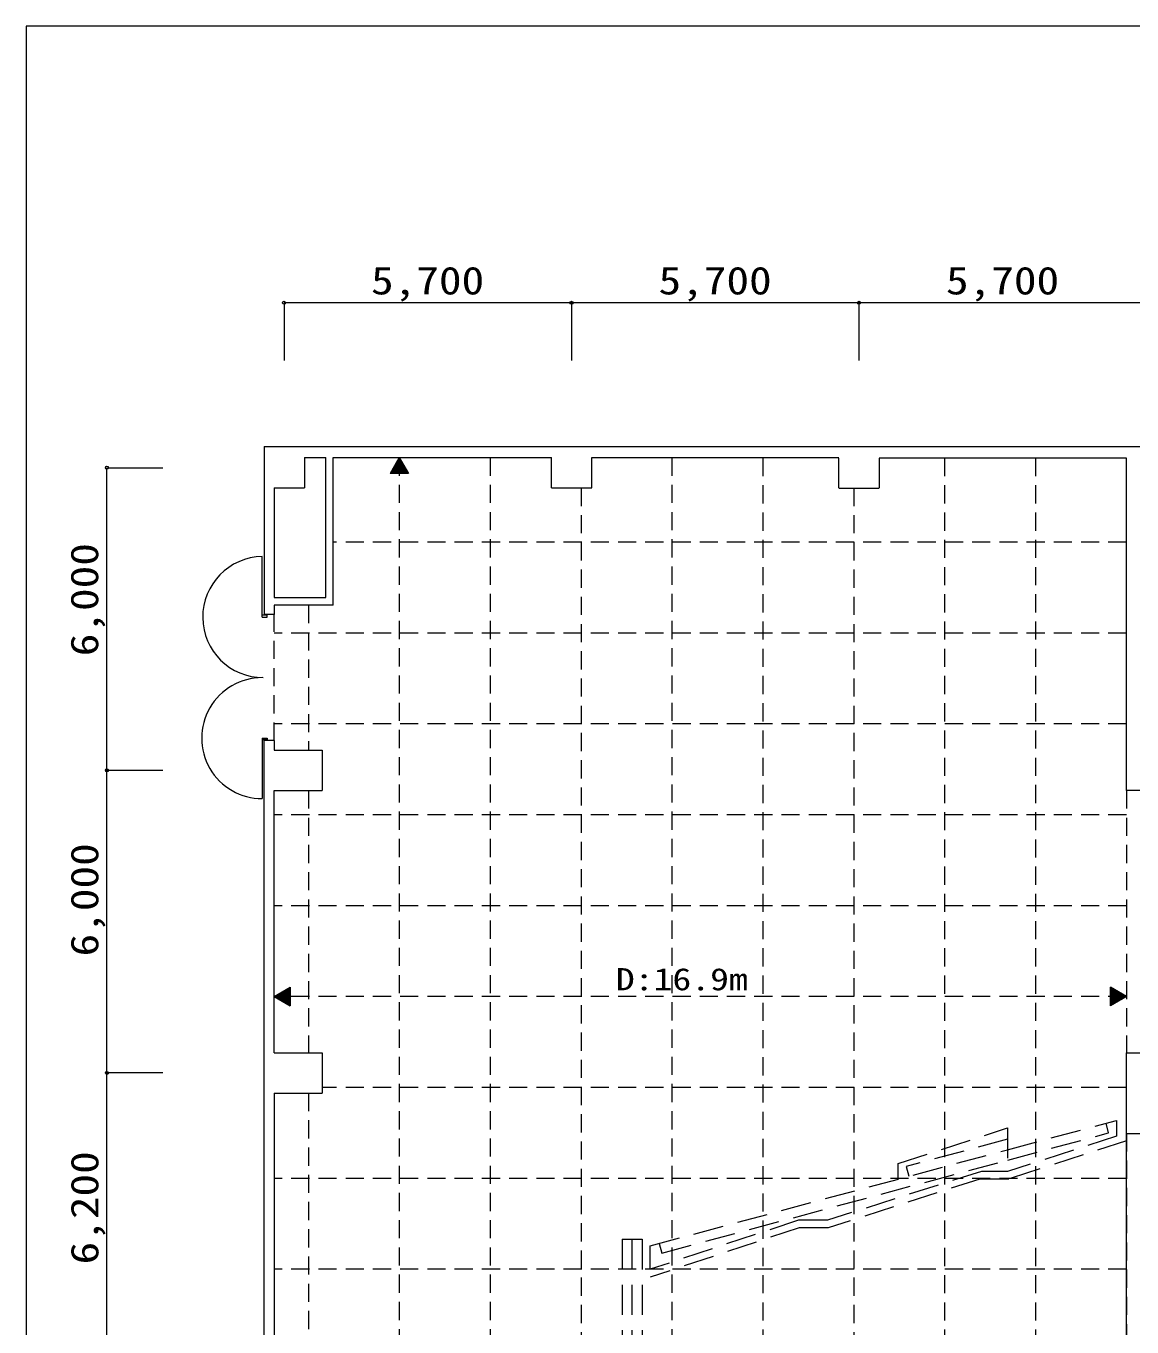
# Model space of a CAD drawing. Units: millimetres on the paper, enlarged 1000 times, with parts at other scales. Extents: x -168458 to 111542, y -102054 to 93946.
# Drawn here: x -168458 to -95362, y 7961 to 93946 of the extents above; entities that cross this region are included whole.
import ezdxf
from ezdxf.enums import TextEntityAlignment as Align

# ---------------------------------------------------------------- set-up
doc = ezdxf.new("R2010")
doc.units = ezdxf.units.MM
doc.header["$LTSCALE"] = 1000
for name, pattern in [('CHAIN2', [12, 9, -1, 1, -1]), ('DASHED1', [1.8, 1.2, -0.6]), ('DASHED2', [3, 2, -1])]:
    doc.linetypes.add(name, pattern=pattern)
for name, color, linetype, lineweight in [('1-0_130', 7, 'Continuous', 9), ('1-1_155', 4, 'Continuous', 9), ('F-0', 7, 'Continuous', 9)]:
    doc.layers.add(name, color=color, linetype=linetype, lineweight=lineweight)
doc.styles.add('ＭＳ ゴシック', font='')
doc.styles.get('ＭＳ ゴシック').set_extended_font_data('MS Gothic')

msp = doc.modelspace()

# ---------------------------------------------------------------- linework, layer by layer
at = {"layer": '1-0_130'}
for p, q in [((-152729, 66156), (-152729, 55047)), ((-152729, 66156), (-114729, 66156)), ((-150062, 65422), (-150062, 63422)), ((-150062, 65422), (-148649, 65422)), ((-150060, 65423), (-148649, 65423)), ((-148649, 56172), (-148649, 65423)), ((-148149, 55672), (-148149, 65423)), ((-148149, 65422), (-133729, 65422)), ((-143786, 65422), (-144398, 64362)), ((-143816, 65371), (-143756, 65371)), ((-143794, 65408), (-143778, 65408)), ((-143786, 65422), (-143174, 64362)), ((-133729, 63422), (-133729, 65422)), ((-131062, 65422), (-114729, 65422)), ((-114729, 66156), (-90712, 66156)), ((-114729, 63422), (-114729, 65389)), ((-95729, 65389), (-112062, 65389)), ((-112062, 65389), (-112062, 63422)), ((-95729, 43422), (-95729, 65389)), ((-144314, 64508), (-143258, 64508)), ((-144292, 64546), (-143280, 64546)), ((-144270, 64583), (-143301, 64583)), ((-144249, 64621), (-143323, 64621)), ((-144227, 64658), (-143345, 64658)), ((-144206, 64696), (-143366, 64696)), ((-144184, 64733), (-143388, 64733)), ((-144162, 64771), (-143410, 64771)), ((-144141, 64808), (-143431, 64808)), ((-144119, 64846), (-143453, 64846)), ((-144097, 64883), (-143475, 64883)), ((-144076, 64921), (-143496, 64921)), ((-144054, 64958), (-143518, 64958)), ((-144032, 64996), (-143540, 64996)), ((-144011, 65033), (-143561, 65033)), ((-143989, 65071), (-143583, 65071)), ((-143967, 65108), (-143605, 65108)), ((-143946, 65146), (-143626, 65146)), ((-143924, 65183), (-143648, 65183)), ((-143902, 65221), (-143669, 65221)), ((-143881, 65258), (-143691, 65258)), ((-143859, 65296), (-143713, 65296)), ((-143837, 65333), (-143734, 65333)), ((-143174, 64362), (-144398, 64362)), ((-144379, 64396), (-143193, 64396)), ((-144357, 64433), (-143215, 64433)), ((-144335, 64471), (-143236, 64471)), ((-152062, 63422), (-150062, 63422)), ((-152062, 63422), (-152062, 56172)), ((-112062, 63389), (-114729, 63389)), ((-152845, 54881), (-152845, 58880)), ((-152062, 56172), (-148649, 56172)), ((-152062, 55047), (-152729, 55047)), ((-152062, 55672), (-152062, 55047)), ((-148149, 55672), (-152062, 55672)), ((-152512, 54997), (-152845, 54997)), ((-152845, 46881), (-152512, 46881)), ((-152512, 46764), (-152845, 46764)), ((-152062, 46714), (-152729, 46714)), ((-152729, -59203), (-152729, 46714)), ((-152512, 46881), (-152512, 46764)), ((-152062, 46714), (-152062, 46089)), ((-152062, 46089), (-148895, 46089)), ((-148895, 46089), (-148895, 43422)), ((-93929, 43422), (-95729, 43422)), ((-152053, 29798), (-150992, 30410)), ((-151513, 29487), (-151513, 30109)), ((-151476, 29465), (-151476, 30131)), ((-151438, 29443), (-151438, 30152)), ((-151401, 29422), (-151401, 30174)), ((-151363, 29400), (-151363, 30196)), ((-151326, 29378), (-151326, 30217)), ((-151288, 29357), (-151288, 30239)), ((-151251, 29335), (-151251, 30261)), ((-151213, 29313), (-151213, 30282)), ((-151176, 29292), (-151176, 30304)), ((-151138, 29270), (-151138, 30326)), ((-151101, 29248), (-151101, 30347)), ((-151063, 29227), (-151063, 30369)), ((-151026, 29205), (-151026, 30391)), ((-150992, 30410), (-150992, 29185)), ((-95729, 29798), (-96789, 30410)), ((-96789, 29185), (-96789, 30410)), ((-96756, 30391), (-96756, 29205)), ((-96718, 30369), (-96718, 29227)), ((-96681, 30347), (-96681, 29248)), ((-96643, 30326), (-96643, 29270)), ((-96606, 30304), (-96606, 29292)), ((-96568, 30282), (-96568, 29313)), ((-96531, 30261), (-96531, 29335)), ((-96493, 30239), (-96493, 29357)), ((-96456, 30217), (-96456, 29378)), ((-96418, 30196), (-96418, 29400)), ((-96381, 30174), (-96381, 29422)), ((-96343, 30152), (-96343, 29443)), ((-96306, 30131), (-96306, 29465)), ((-96268, 30109), (-96268, 29487)), ((-152053, 29798), (-150992, 29185)), ((-152038, 29790), (-152038, 29806)), ((-152001, 29768), (-152001, 29828)), ((-151963, 29746), (-151963, 29849)), ((-151926, 29725), (-151926, 29871)), ((-151888, 29703), (-151888, 29893)), ((-151851, 29681), (-151851, 29914)), ((-151813, 29660), (-151813, 29936)), ((-151776, 29638), (-151776, 29958)), ((-151738, 29616), (-151738, 29979)), ((-151701, 29595), (-151701, 30001)), ((-151663, 29573), (-151663, 30023)), ((-151626, 29551), (-151626, 30044)), ((-151588, 29530), (-151588, 30066)), ((-151551, 29508), (-151551, 30088)), ((-95729, 29798), (-96789, 29185)), ((-96231, 30088), (-96231, 29508)), ((-96193, 30066), (-96193, 29530)), ((-96156, 30044), (-96156, 29551)), ((-96118, 30023), (-96118, 29573)), ((-96081, 30001), (-96081, 29595)), ((-96043, 29979), (-96043, 29616)), ((-96006, 29958), (-96006, 29638)), ((-95968, 29936), (-95968, 29660)), ((-95931, 29914), (-95931, 29681)), ((-95893, 29893), (-95893, 29703)), ((-95856, 29871), (-95856, 29725)), ((-95818, 29849), (-95818, 29746)), ((-95781, 29828), (-95781, 29768)), ((-95743, 29806), (-95743, 29790)), ((-95729, -38578), (-95729, 26089)), ((-95729, 26089), (-93929, 26089)), ((-152062, 23422), (-152062, 5422)), ((-152062, 23422), (-148895, 23422)), ((-95729, 20756), (-94395, 20756))]:
    msp.add_line(p, q, dxfattribs=at)
at = {"layer": '1-0_130', "color": 4, "linetype": 'DASHED1'}
for p, q in [((-143786, 65422), (-143786, -77911)), ((-137779, 65422), (-137779, -77911)), ((-125765, 65422), (-125765, -77911)), ((-119757, 65389), (-119757, -77911)), ((-107743, 65389), (-107743, -77911)), ((-101736, 65389), (-101736, -77911)), ((-131772, 63422), (-131772, -75911)), ((-113750, 63422), (-113750, -75911)), ((-95729, 59834), (-148149, 59834)), ((-152062, 46714), (-152062, 55047)), ((-149793, 55672), (-149793, 46089)), ((-95729, 53826), (-152062, 53826)), ((-95729, 47819), (-152062, 47819)), ((-149793, 43422), (-149793, 26089)), ((-95729, 43422), (-95729, 26089)), ((-95729, 41812), (-152062, 41812)), ((-95729, 35805), (-152062, 35805)), ((-95729, 29798), (-152062, 29798)), ((-149793, 23422), (-149793, 5422)), ((-95729, 23791), (-148895, 23791)), ((-95729, 20756), (-95729, -33244)), ((-95729, 17784), (-152062, 17784)), ((-95729, 11776), (-152062, 11776))]:
    msp.add_line(p, q, dxfattribs=at)
at = {"layer": '1-0_130', "linetype": 'DASHED2'}
for p, q in [((-103592, 19677), (-96375, 21617)), ((-96375, 21617), (-96375, 20582)), ((-103589, 21114), (-103589, 18241)), ((-103570, 18992), (-96903, 20785)), ((-96903, 20785), (-97076, 21429)), ((-96375, 20582), (-103589, 18241)), ((-127210, 13328), (-103592, 19677)), ((-126435, 12846), (-103570, 18992)), ((-129060, 13755), (-127729, 13755)), ((-129060, 13755), (-129060, -6245)), ((-128393, -6245), (-128393, 13755)), ((-127729, 13755), (-127729, -6245)), ((-126608, 13489), (-126435, 12846))]:
    msp.add_line(p, q, dxfattribs=at)
at = {"layer": '1-0_130'}
for points in [[(-133729, 63422), (-131062, 63422), (-131062, 65422)], [(-152845, 54881), (-152512, 54881), (-152512, 54997)], [(-152845, 46881), (-152845, 46764), (-152845, 42881)], [(-152062, 26089), (-152062, 43422), (-148895, 43422)], [(-152062, 26089), (-148895, 26089), (-148895, 23422)]]:
    msp.add_lwpolyline(points, dxfattribs=at)
at = {"layer": '1-0_130', "linetype": 'DASHED2'}
for points in [[(-110809, 17736), (-110809, 18772), (-103589, 21114)], [(-95735, 20255), (-103511, 17741), (-105410, 17741), (-115431, 14517)], [(-103589, 20368), (-110281, 18569), (-110108, 17925)], [(-103589, 18241), (-105313, 18241), (-115482, 15017)], [(-115482, 15017), (-117408, 15017), (-127210, 11773), (-127210, 13328)], [(-115431, 14517), (-117359, 14517), (-127210, 11247)]]:
    msp.add_lwpolyline(points, dxfattribs=at)
at = {"layer": '1-0_130'}
for centre, start, end in [((-152779, 54881), 90.97102, 270), ((-152845, 46881), 90, 270.04157)]:
    msp.add_arc(centre, 4000, start, end, dxfattribs=at)
at = {"layer": '1-1_155', "linetype": 'CHAIN2'}
for p, q in [((-151406, 75656), (-151406, 71848)), ((-132406, 75656), (-132406, 71848)), ((-113406, 75656), (-113406, 71848)), ((-163106, 64756), (-159426, 64756)), ((-163106, 44756), (-159426, 44756)), ((-159426, 24756), (-163106, 24756))]:
    msp.add_line(p, q, dxfattribs=at)
at = {"layer": '1-1_155'}
for p, q in [((-132406, 75656), (-151406, 75656)), ((-113406, 75656), (-132406, 75656)), ((-94406, 75656), (-113406, 75656)), ((-163106, -77244), (-163106, 64756))]:
    msp.add_line(p, q, dxfattribs=at)
for centre in [(-151406, 75656), (-132406, 75656), (-113406, 75656), (-163106, 64756), (-163106, 44756), (-163106, 24756)]:
    msp.add_circle(centre, 100, dxfattribs=at)
at = {"layer": 'F-0'}
msp.add_lwpolyline([(111542, 93946), (-168458, 93946), (-168458, -102054)], dxfattribs=at)

# ---------------------------------------------------------------- texts
at = {"layer": '1-0_130', "style": 'ＭＳ ゴシック', "width": 1.25}
msp.add_text('D:16.9m', height=1466, dxfattribs=at).set_placement((-129477, 29775), align=Align.BOTTOM_LEFT)
at = {"layer": '1-1_155', "style": 'ＭＳ ゴシック', "width": 1.2}
for p in [(-145656, 75656), (-126656, 75656), (-107656, 75656)]:
    msp.add_text('5,700', height=1833, dxfattribs=at).set_placement(p, align=Align.BOTTOM_LEFT)
for s, p in [('6,000', (-163136, 52291)), ('6,000', (-163129, 32450)), ('6,200', (-163124, 12094))]:
    msp.add_text(s, height=1833, rotation=90, dxfattribs=at).set_placement(p, align=Align.BOTTOM_LEFT)

doc.saveas('drawing.dxf')
